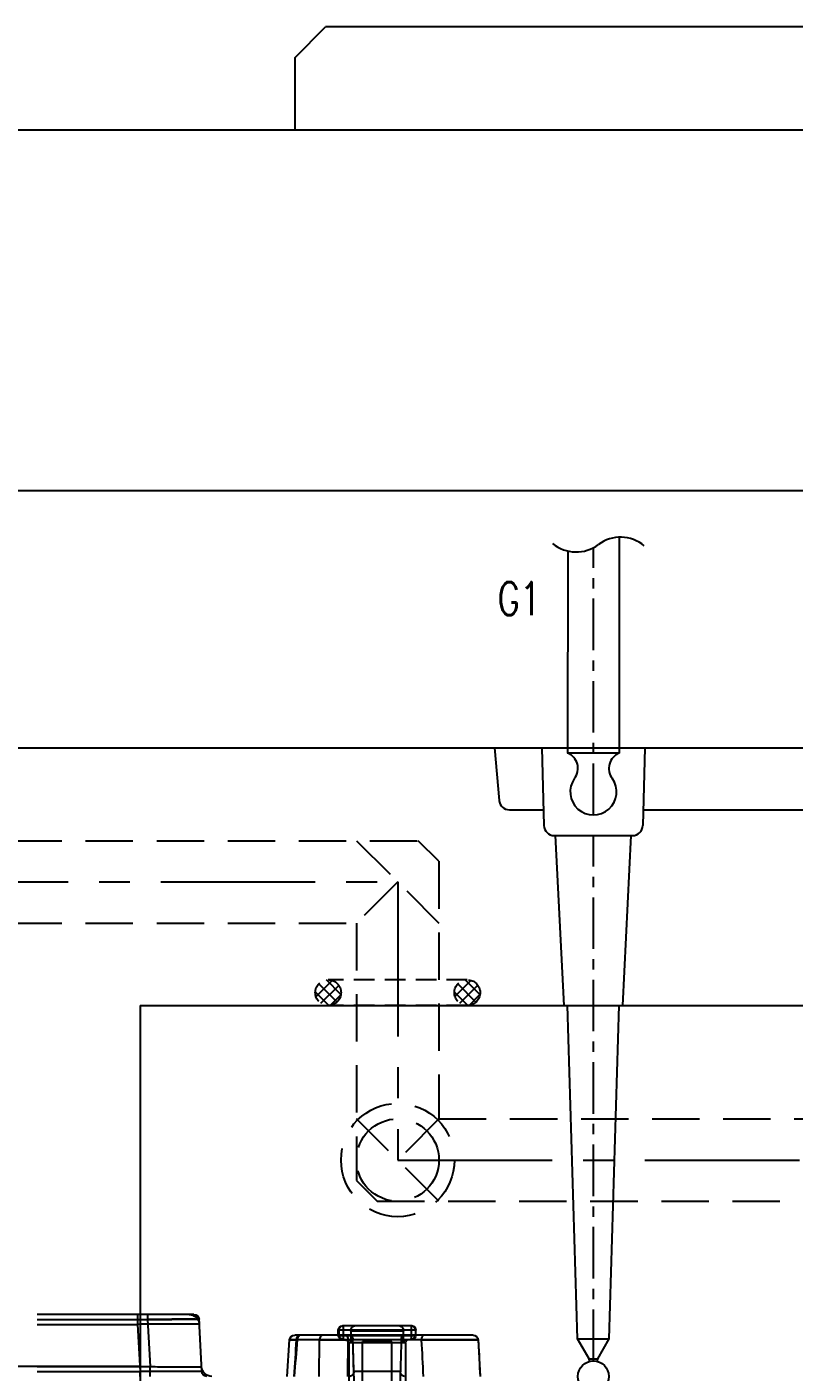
# Model space of a CAD drawing. Header units: millimetres. Extents: x 30214 to 31354, y -22640 to -21834.
# Drawn here: x 30705.8 to 30780.2, y -22418.6 to -22288 of the extents above; entities that cross this region are included whole.
import ezdxf

# ---------------------------------------------------------------- set-up
doc = ezdxf.new("R2010")
doc.units = ezdxf.units.MM
doc.header["$LTSCALE"] = 8
doc.linetypes.add('CENTER', pattern=[2, 1.25, -0.25, 0.25, -0.25])
doc.linetypes.add('HIDDEN', pattern=[0.375, 0.25, -0.125])
for name, color, linetype in [('Cav-cor', 30, 'Continuous'), ('PIN', 5, 'Continuous'), ('Ru', 8, 'Continuous'), ('WT', 4, 'Continuous')]:
    doc.layers.add(name, color=color, linetype=linetype)
doc.layers.add('dim', color=3, linetype='Continuous', lineweight=15)
doc.styles.add('txt', font='txt.shx', dxfattribs={"width": 0.75, "height": 3.2})

# ---------------------------------------------------------------- blocks, each defined once
blk = doc.blocks.new('20150513.134757')
at = {"layer": 'WT', "linetype": 'HIDDEN'}
h = blk.add_hatch(dxfattribs=at)
h.set_pattern_fill('ANSI37', color=125, scale=0.25, angle=180, style=0)
h.set_pattern_definition([(135, (36119.48756, -17509.4995), (0.561266008, 0.561266008), []), (45, (36119.48756, -17509.4995), (0.561266008, -0.561266008), [])])
h.paths.add_polyline_path([(-8, 1.25, -1), (-5.5, 1.25, -1)])
h.paths.add_polyline_path([(5.5, 1.25, -1), (8, 1.25, -1)])
at = {"layer": 'WT', "color": 125, "linetype": 'HIDDEN'}
for p, q in [((-6.75, 2.5), (6.75, 2.5)), ((-6.75, 0), (6.75, 0))]:
    blk.add_line(p, q, dxfattribs=at)
for centre in [(-6.75, 1.25), (6.75, 1.25)]:
    blk.add_circle(centre, 1.25, dxfattribs=at)
blk = doc.blocks.new('20160903.110910')
at = {"layer": 'Cav-cor', "color": 241}
for p, q in [((15.91, 14.39), (31.12, 14.39)), ((20.4, 14.39), (20.4, 13.92)), ((21.38, 14.39), (21.38, 13.44)), ((-5.24, 13.29), (1.49, 13.29)), ((-5.19, 13.29), (-5.19, 11.97)), ((1.43, 13.29), (1.43, 11.97)), ((15.15, 8.86), (15.41, 13.92)), ((15.56, 13.92), (15.55, 13.92)), ((20.4, 13.92), (20.16, 9.34)), ((31.12, 13.92), (20.4, 13.92)), ((21.38, 13.44), (21.14, 8.86)), ((31.12, 13.44), (21.38, 13.44)), ((-11.69, 11.92), (-11.88, 8.39)), ((-11.69, 11.92), (5.97, 11.92)), ((-11.19, 12.39), (6.12, 12.39)), ((-5.65, 12.88), (1.9, 12.88)), ((-5.65, 12.37), (-5.65, 12.88)), ((1.9, 12.37), (-5.65, 12.37)), ((-5.59, 12.88), (-5.59, 12.37)), ((1.49, 11.96), (-5.24, 11.96)), ((-4.44, 12.78), (0.68, 12.78)), ((-4.44, 11.65), (-4.44, 12.78)), ((-3.31, 11.76), (-0.45, 11.76)), ((-3.31, 5.53), (-3.31, 11.76)), ((-0.45, 5.53), (-0.45, 11.76)), ((0.68, 12.78), (0.68, 11.65)), ((0.95, 11.92), (0.99, 8.39)), ((1.18, 11.92), (1.16, 11.92)), ((1.83, 12.88), (1.83, 12.37)), ((1.9, 12.37), (1.9, 12.88)), ((3.74, 11.92), (3.78, 8.39)), ((5.89, 11.92), (6.62, 11.92)), ((6.62, 11.92), (5.97, 11.92)), ((6.85, 8.39), (6.62, 11.92)), ((-4.63, 11.65), (0.88, 11.65)), ((-4.63, 11.65), (-4.63, 6.04)), ((0.88, 11.65), (0.88, 6.04)), ((0.38, 8.9), (0.4, 9.61)), ((0.4, 9.61), (0.42, 10.15)), ((31.12, 9.34), (20.16, 9.34)), ((20.16, 8.39), (20.16, 9.34)), ((0.38, 8.9), (-4.14, 8.9)), ((31.12, 8.86), (21.14, 8.86)), ((21.14, 8.39), (21.14, 8.86))]:
    blk.add_line(p, q, dxfattribs=at)
for centre, radius, start, end in [((16.38, 13.39), 1, 90, 177), ((15.91, 13.89), 0.5, 90, 177), ((-5.24, 12.88), 0.408, 90, 180), ((-5.19, 12.89), 0.394, 90.0214, 98.0386), ((1.43, 12.89), 0.398, 71.9201, 89.9267), ((1.49, 12.88), 0.408, 0, 90), ((-11.19, 11.89), 0.5, 90.0154, 176.985), ((664.24, -23.41), 671.34, 176.98378, 177.2851), ((-5.24, 12.37), 0.408, 180, 270), ((-5.09, 12.41), 0.448, 256.805, 269.9953), ((-4.94, 11.65), 0.306, 0, 90), ((-3.96, 12.78), 0.476, 167.6089, 179.9738), ((-5.16, 11.89), 0.934, 1.58, 4.3272), ((1.4, 11.89), 0.935, 175.6771, 178.4203), ((0.2, 12.78), 0.476, 0.0262, 12.3911), ((1.18, 11.65), 0.306, 90, 180), ((1.01, 11.61), 0.347, 90.0507, 107.3068), ((1.78, 11.89), 0.834, 172.2934, 178.2544), ((2.04, -56.65), 68.57, 90.7361, 90.9109), ((1.33, 12.41), 0.446, 269.9996, 283.2193), ((1.49, 12.37), 0.408, 270, 0), ((6.12, 11.89), 0.5, 3.7307, 90), ((429.32, -11.36), 441.63, 177.008, 177.4366), ((14.17, 9.39), 1, 270, 357), ((14.65, 8.89), 0.5, 270, 357)]:
    blk.add_arc(centre, radius, start, end, dxfattribs=at)
for centre, major_axis, ratio, start_param, end_param in [((-4.49, 11.89), (0.863, 0), 0.579347, 1.503863, 1.570796), ((-1.88, 8.39), (-1.6, 52.55), 0.042677, 1.502346, 1.614157), ((-1.88, 8.39), (1.6, 52.55), 0.042677, 4.669029, 4.780839), ((0.74, 11.89), (0.863, 0), 0.579347, 1.570796, 1.63773)]:
    blk.add_ellipse(centre, major_axis=major_axis, ratio=ratio, start_param=start_param, end_param=end_param, dxfattribs=at)
for points, knots in [([(-5.59, 12.88), (-5.59, 12.93), (-5.57, 13.02), (-5.5, 13.15), (-5.38, 13.25), (-5.29, 13.28), (-5.24, 13.28)], [0, 0, 0, 0, 0.251753, 0.50249, 0.751775, 1, 1, 1, 1]), ([(-4.04, 13.29), (-4.08, 13.29), (-4.17, 13.27), (-4.28, 13.18), (-4.38, 13.05), (-4.41, 12.94), (-4.43, 12.88)], [0, 0, 0, 0, 0.206231, 0.431837, 0.696877, 1, 1, 1, 1]), ([(0.67, 12.88), (0.66, 12.94), (0.62, 13.05), (0.53, 13.18), (0.41, 13.27), (0.32, 13.29), (0.28, 13.29)], [0, 0, 0, 0, 0.30309, 0.568153, 0.793766, 1, 1, 1, 1]), ([(1.55, 13.27), (1.63, 13.24), (1.78, 13.13), (1.83, 12.96), (1.83, 12.88)], [0, 0, 0, 0, 0.497653, 1, 1, 1, 1]), ([(15.39, 13.44), (15.39, 13.44), (15.39, 13.44), (15.39, 13.45), (15.4, 13.45), (15.42, 13.45), (15.46, 13.45), (15.51, 13.45), (15.57, 13.45), (15.65, 13.46), (15.74, 13.46), (15.89, 13.46), (16.11, 13.46), (16.41, 13.46), (16.76, 13.46), (17.16, 13.46), (17.59, 13.46), (18.24, 13.46), (19.12, 13.46), (20.22, 13.45), (20.99, 13.45), (21.38, 13.44)], [0, 0, 0, 0, 0.000376, 0.00131, 0.002834, 0.004953, 0.010977, 0.019376, 0.030129, 0.043217, 0.058609, 0.076266, 0.118212, 0.168654, 0.227113, 0.29302, 0.365747, 0.444581, 0.61748, 0.805029, 1, 1, 1, 1]), ([(15.41, 13.92), (15.41, 13.92), (15.41, 13.92), (15.42, 13.92), (15.43, 13.92), (15.44, 13.92), (15.47, 13.92), (15.51, 13.92), (15.56, 13.92), (15.63, 13.92), (15.71, 13.92), (15.83, 13.93), (16.01, 13.93), (16.27, 13.93), (16.56, 13.93), (16.88, 13.93), (17.25, 13.93), (17.79, 13.93), (18.52, 13.92), (19.44, 13.92), (20.08, 13.92), (20.4, 13.92)], [0, 0, 0, 0, 0.000332, 0.001248, 0.00276, 0.00487, 0.01088, 0.019269, 0.030016, 0.043098, 0.058483, 0.076137, 0.118076, 0.168514, 0.22697, 0.292879, 0.365605, 0.444446, 0.617366, 0.80496, 1, 1, 1, 1]), ([(15.55, 13.92), (15.53, 13.92), (15.5, 13.92), (15.47, 13.92), (15.45, 13.92), (15.43, 13.92), (15.42, 13.92), (15.42, 13.92), (15.41, 13.92), (15.41, 13.92)], [0, 0, 0, 0, 0.435372, 0.606947, 0.747582, 0.857191, 0.935714, 0.98316, 1, 1, 1, 1]), ([(20.4, 13.92), (19.86, 13.92), (18.84, 13.92), (17.44, 13.93), (16.36, 13.93), (15.78, 13.93), (15.56, 13.92)], [0, 0, 0, 0, 0.335856, 0.635092, 0.864862, 1, 1, 1, 1]), ([(-6.17, 11.92), (-6.46, 11.92), (-7.05, 11.93), (-7.96, 11.94), (-8.74, 11.94), (-9.36, 11.95), (-9.8, 11.95), (-10.2, 11.95), (-10.57, 11.95), (-10.9, 11.94), (-11.14, 11.94), (-11.3, 11.94), (-11.4, 11.93), (-11.49, 11.93), (-11.56, 11.93), (-11.62, 11.93), (-11.66, 11.92), (-11.68, 11.92), (-11.69, 11.92), (-11.69, 11.92), (-11.69, 11.92)], [0, 0, 0, 0, 0.153383, 0.322643, 0.495269, 0.578785, 0.658316, 0.73237, 0.799539, 0.858573, 0.908365, 0.929505, 0.947999, 0.963775, 0.976762, 0.986895, 0.994135, 0.998473, 0.999563, 1, 1, 1, 1]), ([(-6.46, 12.39), (-6.43, 12.39), (-6.34, 12.36), (-6.25, 12.25), (-6.19, 12.1), (-6.18, 11.98), (-6.17, 11.92)], [0, 0, 0, 0, 0.187916, 0.416105, 0.69264, 1, 1, 1, 1]), ([(-5.56, 12.27), (-5.56, 12.28), (-5.58, 12.31), (-5.58, 12.34), (-5.59, 12.37)], [0, 0, 0, 0, 0.256383, 1, 1, 1, 1]), ([(-5.32, 12.02), (-5.35, 12.04), (-5.44, 12.1), (-5.52, 12.2), (-5.56, 12.27)], [0, 0, 0, 0, 0.277137, 1, 1, 1, 1]), ([(-5.19, 11.97), (-5.22, 11.98), (-5.27, 12), (-5.31, 12.02), (-5.32, 12.02)], [0, 0, 0, 0, 0.753605, 1, 1, 1, 1]), ([(-4.44, 11.65), (-4.44, 11.7), (-4.46, 11.8), (-4.53, 11.87), (-4.57, 11.9)], [0, 0, 0, 0, 0.499713, 1, 1, 1, 1]), ([(-4.23, 11.96), (-4.24, 12.06), (-4.27, 12.21), (-4.36, 12.35), (-4.41, 12.39), (-4.44, 12.39)], [0, 0, 0, 0, 0.61927, 0.845387, 1, 1, 1, 1]), ([(0.61, 12.35), (0.59, 12.33), (0.56, 12.28), (0.5, 12.15), (0.48, 12.04), (0.47, 11.96)], [0, 0, 0, 0, 0.195221, 0.433894, 1, 1, 1, 1]), ([(0.61, 12.35), (0.6, 12.34), (0.57, 12.31), (0.55, 12.27), (0.54, 12.24)], [0, 0, 0, 0, 0.219675, 1, 1, 1, 1]), ([(0.68, 12.39), (0.67, 12.39), (0.65, 12.38), (0.62, 12.36), (0.61, 12.35)], [0, 0, 0, 0, 0.212551, 1, 1, 1, 1]), ([(0.81, 11.9), (0.77, 11.87), (0.71, 11.8), (0.68, 11.7), (0.68, 11.65)], [0, 0, 0, 0, 0.500287, 1, 1, 1, 1]), ([(1.24, 12.39), (1.2, 12.39), (1.12, 12.36), (1.03, 12.25), (0.97, 12.1), (0.95, 11.98), (0.95, 11.92)], [0, 0, 0, 0, 0.187917, 0.416105, 0.69264, 1, 1, 1, 1]), ([(3.74, 11.92), (3.55, 11.92), (3.11, 11.93), (2.19, 11.93), (1.45, 11.92), (0.95, 11.92)], [0, 0, 0, 0, 0.203506, 0.465029, 1, 1, 1, 1]), ([(1.43, 11.97), (1.47, 11.98), (1.51, 12), (1.55, 12.02), (1.56, 12.02)], [0, 0, 0, 0, 0.753605, 1, 1, 1, 1]), ([(1.56, 12.02), (1.59, 12.04), (1.69, 12.1), (1.77, 12.2), (1.8, 12.27)], [0, 0, 0, 0, 0.277137, 1, 1, 1, 1]), ([(1.8, 12.27), (1.81, 12.28), (1.82, 12.31), (1.83, 12.34), (1.83, 12.37)], [0, 0, 0, 0, 0.256383, 1, 1, 1, 1]), ([(3.33, 12.39), (3.38, 12.39), (3.49, 12.36), (3.62, 12.26), (3.71, 12.1), (3.73, 11.98), (3.74, 11.92)], [0, 0, 0, 0, 0.226539, 0.467378, 0.727232, 1, 1, 1, 1]), ([(5.5, 12.39), (5.55, 12.39), (5.65, 12.36), (5.78, 12.26), (5.87, 12.1), (5.89, 11.98), (5.89, 11.92)], [0, 0, 0, 0, 0.223189, 0.46278, 0.724056, 1, 1, 1, 1]), ([(5.57, 12.39), (5.62, 12.39), (5.73, 12.36), (5.86, 12.26), (5.95, 12.1), (5.97, 11.98), (5.97, 11.92)], [0, 0, 0, 0, 0.226539, 0.467378, 0.727232, 1, 1, 1, 1]), ([(5.57, 12.39), (5.58, 12.39), (5.65, 12.39), (5.72, 12.36), (5.76, 12.33)], [0, 0, 0, 0, 0.245176, 1, 1, 1, 1]), ([(5.76, 12.33), (5.78, 12.32), (5.84, 12.27), (5.89, 12.21), (5.91, 12.16)], [0, 0, 0, 0, 0.241535, 1, 1, 1, 1]), ([(20.16, 9.34), (19.84, 9.33), (19.2, 9.33), (18.28, 9.32), (17.55, 9.32), (17.01, 9.32), (16.64, 9.32), (16.31, 9.32), (16.02, 9.32), (15.77, 9.32), (15.59, 9.32), (15.47, 9.32), (15.39, 9.33), (15.32, 9.33), (15.27, 9.33), (15.23, 9.33), (15.2, 9.33), (15.18, 9.33), (15.17, 9.34), (15.17, 9.34), (15.17, 9.34)], [0, 0, 0, 0, 0.195065, 0.38273, 0.555735, 0.634613, 0.707362, 0.77328, 0.831723, 0.882133, 0.924024, 0.941648, 0.957001, 0.970049, 0.980761, 0.989114, 0.995095, 0.998698, 0.999618, 1, 1, 1, 1]), ([(-4.54, 8.39), (-4.48, 8.39), (-4.37, 8.42), (-4.24, 8.54), (-4.15, 8.71), (-4.14, 8.84), (-4.14, 8.9)], [0, 0, 0, 0, 0.226819, 0.466405, 0.725744, 1, 1, 1, 1]), ([(0.38, 8.9), (0.38, 8.84), (0.4, 8.71), (0.48, 8.54), (0.61, 8.42), (0.73, 8.39), (0.78, 8.39)], [0, 0, 0, 0, 0.274236, 0.53355, 0.7731, 1, 1, 1, 1]), ([(15.15, 8.86), (15.15, 8.86), (15.15, 8.86), (15.15, 8.86), (15.16, 8.86), (15.18, 8.86), (15.19, 8.86), (15.22, 8.86), (15.27, 8.86), (15.33, 8.86), (15.41, 8.86), (15.5, 8.86), (15.65, 8.86), (15.87, 8.86), (16.17, 8.85), (16.52, 8.85), (16.91, 8.85), (17.35, 8.85), (17.82, 8.85), (18.32, 8.86), (19.04, 8.86), (19.98, 8.86), (20.75, 8.86), (21.14, 8.86)], [0, 0, 0, 0, 0.000315, 0.001219, 0.00272, 0.004818, 0.007513, 0.010803, 0.019167, 0.029897, 0.042963, 0.058332, 0.075969, 0.117888, 0.168307, 0.226756, 0.292659, 0.365391, 0.444241, 0.528456, 0.617202, 0.804865, 1, 1, 1, 1])]:
    blk.add_open_spline(points, degree=3, knots=knots, dxfattribs=at)
for points in [[(-4.57, 11.9), (-4.62, 11.94), (-4.7, 11.96), (-4.76, 11.96)], [(0.42, 10.15), (0.44, 10.74), (0.45, 11.33), (0.47, 11.92)], [(0.9, 11.94), (0.87, 11.93), (0.84, 11.92), (0.81, 11.9)], [(5.89, 11.92), (5.98, 10.74), (6.07, 9.57), (6.17, 8.39)], [(5.97, 11.92), (6.05, 10.74), (6.13, 9.57), (6.2, 8.39)]]:
    blk.add_open_spline(points, degree=3, dxfattribs=at)

msp = doc.modelspace()

# ---------------------------------------------------------------- linework, layer by layer
at = {"linetype": 'Continuous'}
for q in [(30734.766, -22287.98), (30731.766, -22297.98), (30731.766, -22297.98)]:
    msp.add_line((30731.766, -22290.98), q, dxfattribs=at)
at = {"color": 7}
msp.add_line((30828.766, -22287.98), (30734.766, -22287.98), dxfattribs=at)
for p, q in [((30624.766, -22297.98), (30938.766, -22297.98)), ((30687.266, -22332.98), (30938.766, -22332.98)), ((30689.266, -22357.98), (30913.766, -22357.98)), ((30687.266, -22417.98), (30716.766, -22417.98))]:
    msp.add_line(p, q)
at = {"layer": 'Cav-cor', "color": 241}
for q in [(30846.766, -22382.98), (30716.766, -22458.98)]:
    msp.add_line((30716.766, -22382.98), q, dxfattribs=at)
at = {"layer": 'PIN'}
for p, q in [((30763.267, -22337.524), (30763.266, -22358.48)), ((30758.267, -22338.857), (30758.266, -22358.48)), ((30763.266, -22358.48), (30758.266, -22358.48))]:
    msp.add_line(p, q, dxfattribs=at)
at = {"layer": 'PIN', "linetype": 'CENTER', "ltscale": 0.5}
msp.add_line((30760.766, -22364.483), (30760.767, -22338.541), dxfattribs=at)
at = {"layer": 'PIN'}
for centre, radius, start, end in [((30759.092, -22335.339), 3.613, 230.62542, 306.68933), ((30763.41, -22341.134), 3.613, 50.62542, 126.68933), ((30757.678, -22359.955), 1.588, 322.34731, 68.27109), ((30763.854, -22359.955), 1.588, 111.72891, 217.65269), ((30760.766, -22362.233), 2.25, 144.45365, 35.54635)]:
    msp.add_arc(centre, radius, start, end, dxfattribs=at)
at = {"layer": 'Ru'}
for p, q in [((30751.169, -22357.98), (30751.614, -22363.067)), ((30755.766, -22357.98), (30755.963, -22365.506)), ((30765.766, -22357.98), (30765.569, -22365.506)), ((30752.61, -22363.98), (30755.897, -22363.98)), ((30755.897, -22363.98), (30755.923, -22363.98)), ((30765.609, -22363.98), (30797.923, -22363.98)), ((30756.963, -22366.48), (30764.569, -22366.48)), ((30757.916, -22382.98), (30757.091, -22366.48)), ((30763.616, -22382.98), (30764.441, -22366.48)), ((30759.225, -22415.34), (30758.266, -22382.98)), ((30762.307, -22415.34), (30763.266, -22382.98)), ((30760.352, -22417.292), (30759.225, -22415.34)), ((30759.225, -22415.34), (30762.307, -22415.34)), ((30761.18, -22417.292), (30762.307, -22415.34)), ((30760.352, -22417.292), (30761.18, -22417.292))]:
    msp.add_line(p, q, dxfattribs=at)
at = {"layer": 'Ru', "linetype": 'CENTER', "ltscale": 0.5}
msp.add_line((30760.766, -22417.48), (30760.766, -22366.48), dxfattribs=at)
at = {"layer": 'Ru', "linetype": 'CENTER'}
for p, q in [((30760.373, -22417.532), (30760.352, -22417.292)), ((30761.159, -22417.532), (30761.18, -22417.292))]:
    msp.add_line(p, q, dxfattribs=at)
at = {"layer": 'Ru'}
msp.add_circle((30760.766, -22418.98), 1.5, dxfattribs=at)
for centre, start, end in [((30752.61, -22362.98), 185, 270), ((30756.963, -22365.48), 181.5, 270), ((30764.569, -22365.48), 270, 358.5)]:
    msp.add_arc(centre, 1, start, end, dxfattribs=at)
at = {"layer": 'WT', "color": 125, "linetype": 'HIDDEN', "ltscale": 2.3}
for p, q in [((30690.766, -22366.98), (30743.766, -22366.98)), ((30737.766, -22366.98), (30745.766, -22374.98)), ((30745.766, -22368.98), (30743.766, -22366.98)), ((30745.766, -22368.98), (30745.766, -22393.98)), ((30741.766, -22370.98), (30737.766, -22374.98)), ((30690.766, -22374.98), (30737.766, -22374.98)), ((30737.766, -22374.98), (30737.766, -22399.98)), ((30745.766, -22401.98), (30737.766, -22393.98)), ((30745.766, -22393.98), (30741.766, -22397.98)), ((30745.766, -22393.98), (30838.766, -22393.98)), ((30737.766, -22399.98), (30739.766, -22401.98)), ((30739.766, -22401.98), (30838.766, -22401.98))]:
    msp.add_line(p, q, dxfattribs=at)
at = {"layer": 'WT', "color": 125, "linetype": 'CENTER', "ltscale": 1.5}
for p, q in [((30646.766, -22370.98), (30741.766, -22370.98)), ((30646.766, -22370.98), (30741.766, -22370.98)), ((30741.766, -22370.98), (30741.766, -22397.98)), ((30741.766, -22397.98), (30846.766, -22397.98))]:
    msp.add_line(p, q, dxfattribs=at)
at = {"layer": 'WT', "color": 125, "linetype": 'HIDDEN', "ltscale": 2.3}
for radius in [5.5, 4]:
    msp.add_circle((30741.766, -22397.98), radius, dxfattribs=at)

# ---------------------------------------------------------------- block references
at = {"layer": 'dim', "xscale": -1}
msp.add_blockref('20160903.110910', (30737.888, -22427.37), dxfattribs=at)
at = {"layer": 'WT', "color": 125, "linetype": 'HIDDEN', "ltscale": 2.3, "rotation": 180}
msp.add_blockref('20150513.134757', (30741.766, -22380.48), dxfattribs=at)

# ---------------------------------------------------------------- texts
at = {"layer": 'dim', "color": 6, "insert": (30755.68, -22341.878), "char_height": 3.2, "width": 2.83804, "attachment_point": 3, "style": 'txt'}
msp.add_mtext('G1', dxfattribs=at)

doc.saveas('drawing.dxf')
